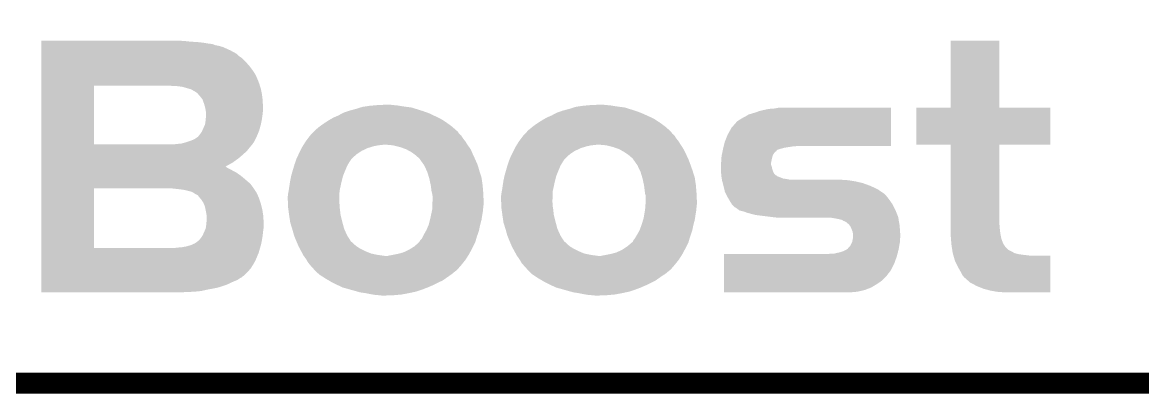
# Model space of a CAD drawing. Extents: x -0.05 to 0.95, y -0.15 to 2.1.
# Drawn here: x 0.1685 to 0.4889, y -0.153 to -0.047 of the extents above; entities that cross this region are included whole.
import ezdxf

# ---------------------------------------------------------------- set-up
doc = ezdxf.new("R2010")
doc.units = 0
doc.layers.add('BOOST_CLICK_V100A_GKO', color=5, linetype='CONTINUOUS')
doc.layers.add('BOOST_CLICK_V100A_GTO', color=14, linetype='CONTINUOUS')

msp = doc.modelspace()

# ---------------------------------------------------------------- linework, layer by layer
at = {"layer": 'BOOST_CLICK_V100A_GKO', "const_width": 0.006}
for points in [[(-0.05, -0.15), (0.85, -0.15), (0.95, -0.05)], [(-0.05, -0.15), (0.85, -0.15)]]:
    msp.add_lwpolyline(points, dxfattribs=at)
at = {"layer": 'BOOST_CLICK_V100A_GTO'}
for points in [[(0.1739, -0.0523), (0.1739, -0.0522), (0.2148, -0.0523), (0.2132, -0.0522)], [(0.1739, -0.0525), (0.1739, -0.0523), (0.2167, -0.0525), (0.2148, -0.0523)], [(0.1739, -0.0526), (0.1739, -0.0525), (0.2185, -0.0526), (0.2167, -0.0525)], [(0.1739, -0.0528), (0.1739, -0.0526), (0.2203, -0.0528), (0.2185, -0.0526)], [(0.1739, -0.0531), (0.1739, -0.0528), (0.2221, -0.0531), (0.2203, -0.0528)], [(0.1739, -0.0532), (0.1739, -0.0531), (0.2229, -0.0532), (0.2223, -0.0531)], [(0.1739, -0.0535), (0.1739, -0.0532), (0.2237, -0.0535), (0.2229, -0.0532)], [(0.1739, -0.0537), (0.1739, -0.0535), (0.2247, -0.0537), (0.2237, -0.0535)], [(0.1739, -0.054), (0.1739, -0.0537), (0.2258, -0.054), (0.2247, -0.0537)], [(0.1739, -0.055), (0.1739, -0.054), (0.228, -0.055), (0.2258, -0.054)], [(0.434, -0.0713), (0.434, -0.0522), (0.4479, -0.0713), (0.4479, -0.0522)], [(0.434, -0.0522), (0.434, -0.0522), (0.4479, -0.0522), (0.434, -0.0522)], [(0.1739, -0.0556), (0.1739, -0.055), (0.2291, -0.0556), (0.228, -0.055)], [(0.1739, -0.0557), (0.1739, -0.0556), (0.2293, -0.0557), (0.2291, -0.0556)], [(0.1739, -0.056), (0.1739, -0.0557), (0.2298, -0.056), (0.2293, -0.0557)], [(0.1739, -0.0566), (0.1739, -0.056), (0.2304, -0.0566), (0.2298, -0.056)], [(0.1739, -0.0572), (0.1739, -0.0566), (0.2313, -0.0572), (0.2304, -0.0566)], [(0.1739, -0.0582), (0.1739, -0.0572), (0.2323, -0.0582), (0.2313, -0.0572)], [(0.1739, -0.0593), (0.1739, -0.0582), (0.2333, -0.0593), (0.2323, -0.0582)], [(0.1739, -0.0606), (0.1739, -0.0593), (0.2343, -0.0606), (0.2333, -0.0593)], [(0.1739, -0.062), (0.1739, -0.0606), (0.2352, -0.062), (0.2343, -0.0606)], [(0.1739, -0.0622), (0.1739, -0.062), (0.2353, -0.0622), (0.2352, -0.062)], [(0.1739, -0.0627), (0.1739, -0.0622), (0.2355, -0.0627), (0.2353, -0.0622)], [(0.1739, -0.0636), (0.1739, -0.0627), (0.2359, -0.0636), (0.2355, -0.0627)], [(0.1739, -0.0647), (0.1739, -0.0636), (0.2363, -0.0647), (0.2359, -0.0636)], [(0.1739, -0.0651), (0.1739, -0.0647), (0.23642, -0.0651), (0.2363, -0.0647)], [(0.1739, -0.0818), (0.1739, -0.0651), (0.189, -0.0818), (0.189, -0.0651)], [(0.2128, -0.0652), (0.211, -0.0651), (0.23645, -0.0652), (0.23642, -0.0651)], [(0.2143, -0.0654), (0.2128, -0.0652), (0.23652, -0.0654), (0.23645, -0.0652)], [(0.2157, -0.0658), (0.2143, -0.0654), (0.23664, -0.0658), (0.23652, -0.0654)], [(0.21637, -0.066), (0.2157, -0.0658), (0.2367, -0.066), (0.23664, -0.0658)], [(0.2167, -0.0661), (0.21637, -0.066), (0.23672, -0.0661), (0.2367, -0.066)], [(0.2176, -0.0666), (0.2167, -0.0661), (0.23682, -0.0666), (0.23672, -0.0661)], [(0.2181, -0.0669), (0.2176, -0.0666), (0.23688, -0.0669), (0.23682, -0.0666)], [(0.2184, -0.0671), (0.2181, -0.0669), (0.23692, -0.0671), (0.23688, -0.0669)], [(0.2185, -0.0672), (0.2184, -0.0671), (0.23694, -0.0672), (0.23692, -0.0671)], [(0.21877, -0.0675), (0.2185, -0.0672), (0.237, -0.0675), (0.23694, -0.0672)], [(0.2193, -0.0681), (0.21877, -0.0675), (0.23707, -0.0681), (0.237, -0.0675)], [(0.22, -0.069), (0.2193, -0.0681), (0.23718, -0.069), (0.23707, -0.0681)], [(0.22007, -0.0692), (0.22, -0.069), (0.2372, -0.0692), (0.23718, -0.069)], [(0.2204, -0.0701), (0.22007, -0.0692), (0.23725, -0.0701), (0.2372, -0.0692)], [(0.22067, -0.071), (0.2204, -0.0701), (0.2373, -0.071), (0.23725, -0.0701)], [(0.2207, -0.0711), (0.22067, -0.071), (0.2373, -0.0711), (0.2373, -0.071)], [(0.2209, -0.072), (0.2207, -0.0711), (0.2373, -0.072), (0.2373, -0.0711)], [(0.221, -0.0728), (0.2209, -0.072), (0.23723, -0.0728), (0.2373, -0.072)], [(0.22093, -0.0746), (0.221, -0.0734), (0.237, -0.0746), (0.23716, -0.0734)], [(0.221, -0.0731), (0.221, -0.0728), (0.2372, -0.0731), (0.23723, -0.0728)], [(0.221, -0.0734), (0.221, -0.0731), (0.23716, -0.0734), (0.2372, -0.0731)], [(0.2574, -0.0742), (0.2588, -0.0736), (0.28746, -0.0742), (0.28619, -0.0736)], [(0.2588, -0.0736), (0.26011, -0.0729), (0.28619, -0.0736), (0.2847, -0.0729)], [(0.26011, -0.0729), (0.2603, -0.0728), (0.2847, -0.0729), (0.28442, -0.0728)], [(0.2603, -0.0728), (0.26172, -0.0723), (0.28442, -0.0728), (0.283, -0.0723)], [(0.26172, -0.0723), (0.262, -0.0722), (0.283, -0.0723), (0.28268, -0.0722)], [(0.262, -0.0722), (0.2639, -0.0717), (0.28268, -0.0722), (0.28108, -0.0717)], [(0.2639, -0.0717), (0.26517, -0.0713), (0.28108, -0.0717), (0.2798, -0.0713)], [(0.26517, -0.0713), (0.2658, -0.0711), (0.2798, -0.0713), (0.2783, -0.0711)], [(0.2658, -0.0711), (0.2672, -0.0709), (0.2783, -0.0711), (0.2769, -0.0709)], [(0.2672, -0.0709), (0.2679, -0.0708), (0.2769, -0.0709), (0.2763, -0.0708)], [(0.2679, -0.0708), (0.269, -0.0707), (0.2763, -0.0708), (0.2757, -0.0707)], [(0.269, -0.0707), (0.2701, -0.0706), (0.2757, -0.0707), (0.2745, -0.0706)], [(0.2701, -0.0706), (0.2724, -0.0705), (0.2745, -0.0706), (0.2737, -0.0705)], [(0.31957, -0.0737), (0.3198, -0.0736), (0.3474, -0.0737), (0.34718, -0.0736)], [(0.3198, -0.0736), (0.32111, -0.0729), (0.34718, -0.0736), (0.3456, -0.0729)], [(0.32111, -0.0729), (0.3213, -0.0728), (0.3456, -0.0729), (0.34533, -0.0728)], [(0.3213, -0.0728), (0.32272, -0.0723), (0.34533, -0.0728), (0.344, -0.0723)], [(0.32272, -0.0723), (0.323, -0.0722), (0.344, -0.0723), (0.34368, -0.0722)], [(0.323, -0.0722), (0.3249, -0.0717), (0.34368, -0.0722), (0.34208, -0.0717)], [(0.3249, -0.0717), (0.32617, -0.0713), (0.34208, -0.0717), (0.3408, -0.0713)], [(0.32617, -0.0713), (0.3268, -0.0711), (0.3408, -0.0713), (0.3393, -0.0711)], [(0.3268, -0.0711), (0.3282, -0.0709), (0.3393, -0.0711), (0.3379, -0.0709)], [(0.3282, -0.0709), (0.3289, -0.0708), (0.3379, -0.0709), (0.3373, -0.0708)], [(0.3289, -0.0708), (0.33, -0.0707), (0.3373, -0.0708), (0.3367, -0.0707)], [(0.33, -0.0707), (0.3311, -0.0706), (0.3367, -0.0707), (0.3355, -0.0706)], [(0.3311, -0.0706), (0.3334, -0.0705), (0.3355, -0.0706), (0.3347, -0.0705)], [(0.3754, -0.0738), (0.3762, -0.0733), (0.4169, -0.0738), (0.4169, -0.0733)], [(0.3762, -0.0733), (0.3782, -0.0727), (0.4169, -0.0733), (0.4169, -0.0727)], [(0.3782, -0.0727), (0.3793, -0.0723), (0.4169, -0.0727), (0.4169, -0.0723)], [(0.3793, -0.0723), (0.3806, -0.072), (0.4169, -0.0723), (0.4169, -0.072)], [(0.3806, -0.072), (0.382, -0.0717), (0.4169, -0.072), (0.4169, -0.0717)], [(0.382, -0.0717), (0.3835, -0.0716), (0.4169, -0.0717), (0.4169, -0.0716)], [(0.3835, -0.0716), (0.3851, -0.0713), (0.4169, -0.0716), (0.4169, -0.0713)], [(0.3851, -0.0713), (0.3851, -0.0713), (0.4169, -0.0713), (0.3851, -0.0713)], [(0.4242, -0.0819), (0.4242, -0.0713), (0.4625, -0.0819), (0.4625, -0.0713)], [(0.4242, -0.0713), (0.4242, -0.0713), (0.4625, -0.0713), (0.4479, -0.0713)], [(0.2202, -0.0773), (0.2207, -0.0762), (0.23637, -0.0773), (0.23667, -0.0762)], [(0.2207, -0.0762), (0.22072, -0.0761), (0.23667, -0.0762), (0.2367, -0.0761)], [(0.22072, -0.0761), (0.2209, -0.075), (0.2367, -0.0761), (0.23692, -0.075)], [(0.2209, -0.075), (0.22093, -0.0746), (0.23692, -0.075), (0.237, -0.0746)], [(0.2528, -0.0773), (0.2534, -0.0768), (0.29199, -0.0773), (0.29142, -0.0768)], [(0.2534, -0.0768), (0.25353, -0.0767), (0.29142, -0.0768), (0.2913, -0.0767)], [(0.25353, -0.0767), (0.2542, -0.0762), (0.2913, -0.0767), (0.29062, -0.0762)], [(0.2542, -0.0762), (0.2551, -0.0756), (0.29062, -0.0762), (0.2898, -0.0756)], [(0.2551, -0.0756), (0.2562, -0.0749), (0.2898, -0.0756), (0.28872, -0.0749)], [(0.2562, -0.0749), (0.25689, -0.0745), (0.28872, -0.0749), (0.2881, -0.0745)], [(0.25689, -0.0745), (0.2574, -0.0742), (0.2881, -0.0745), (0.28746, -0.0742)], [(0.3138, -0.0773), (0.3144, -0.0768), (0.35299, -0.0773), (0.35242, -0.0768)], [(0.3144, -0.0768), (0.31453, -0.0767), (0.35242, -0.0768), (0.3523, -0.0767)], [(0.31453, -0.0767), (0.3152, -0.0762), (0.3523, -0.0767), (0.35162, -0.0762)], [(0.3152, -0.0762), (0.3161, -0.0756), (0.35162, -0.0762), (0.3508, -0.0756)], [(0.3161, -0.0756), (0.3172, -0.0749), (0.3508, -0.0756), (0.34972, -0.0749)], [(0.3172, -0.0749), (0.31789, -0.0745), (0.34972, -0.0749), (0.3491, -0.0745)], [(0.31789, -0.0745), (0.3184, -0.0742), (0.3491, -0.0745), (0.34846, -0.0742)], [(0.3184, -0.0742), (0.31957, -0.0737), (0.34846, -0.0742), (0.3474, -0.0737)], [(0.3713, -0.0771), (0.3728, -0.0754), (0.4169, -0.0771), (0.4169, -0.0754)], [(0.3728, -0.0754), (0.373, -0.0752), (0.4169, -0.0754), (0.4169, -0.0752)], [(0.373, -0.0752), (0.3736, -0.0748), (0.4169, -0.0752), (0.4169, -0.0748)], [(0.3736, -0.0748), (0.3748, -0.0741), (0.4169, -0.0748), (0.4169, -0.0741)], [(0.3748, -0.0741), (0.3754, -0.0738), (0.4169, -0.0741), (0.4169, -0.0738)], [(0.2176, -0.0804), (0.2185, -0.0798), (0.2351, -0.0804), (0.2354, -0.0798)], [(0.2185, -0.0798), (0.2187, -0.0797), (0.2354, -0.0798), (0.23545, -0.0797)], [(0.2187, -0.0797), (0.21877, -0.0796), (0.23545, -0.0797), (0.2355, -0.0796)], [(0.21877, -0.0796), (0.2189, -0.0794), (0.2355, -0.0796), (0.23558, -0.0794)], [(0.2189, -0.0794), (0.2193, -0.0789), (0.23558, -0.0794), (0.23579, -0.0789)], [(0.2193, -0.0789), (0.2198, -0.0782), (0.23579, -0.0789), (0.23608, -0.0782)], [(0.2198, -0.0782), (0.21993, -0.0779), (0.23608, -0.0782), (0.2362, -0.0779)], [(0.21993, -0.0779), (0.2202, -0.0773), (0.2362, -0.0779), (0.23637, -0.0773)], [(0.2495, -0.081), (0.25017, -0.0801), (0.2952, -0.081), (0.2945, -0.0801)], [(0.25017, -0.0801), (0.2507, -0.0794), (0.2945, -0.0801), (0.29406, -0.0794)], [(0.2507, -0.0794), (0.25079, -0.0793), (0.29406, -0.0794), (0.294, -0.0793)], [(0.25079, -0.0793), (0.25126, -0.0788), (0.294, -0.0793), (0.2934, -0.0788)], [(0.25126, -0.0788), (0.25172, -0.0783), (0.2934, -0.0788), (0.2931, -0.0783)], [(0.25172, -0.0783), (0.252, -0.078), (0.2931, -0.0783), (0.2928, -0.078)], [(0.252, -0.078), (0.2523, -0.0777), (0.2928, -0.078), (0.29245, -0.0777)], [(0.2523, -0.0777), (0.2528, -0.0773), (0.29245, -0.0777), (0.29199, -0.0773)], [(0.3105, -0.081), (0.31117, -0.0801), (0.3562, -0.081), (0.3555, -0.0801)], [(0.31117, -0.0801), (0.3117, -0.0794), (0.3555, -0.0801), (0.35506, -0.0794)], [(0.3117, -0.0794), (0.31179, -0.0793), (0.35506, -0.0794), (0.355, -0.0793)], [(0.31179, -0.0793), (0.31226, -0.0788), (0.355, -0.0793), (0.3544, -0.0788)], [(0.31226, -0.0788), (0.31272, -0.0783), (0.3544, -0.0788), (0.3541, -0.0783)], [(0.31272, -0.0783), (0.313, -0.078), (0.3541, -0.0783), (0.3538, -0.078)], [(0.313, -0.078), (0.3133, -0.0777), (0.3538, -0.078), (0.35345, -0.0777)], [(0.3133, -0.0777), (0.3138, -0.0773), (0.35345, -0.0777), (0.35299, -0.0773)], [(0.3694, -0.0811), (0.3702, -0.0791), (0.4169, -0.0811), (0.4169, -0.0791)], [(0.3702, -0.0791), (0.3713, -0.0771), (0.4169, -0.0791), (0.4169, -0.0771)], [(0.1739, -0.0819), (0.1739, -0.0818), (0.2342, -0.0819), (0.23426, -0.0818)], [(0.1739, -0.0818), (0.1739, -0.0818), (0.2119, -0.0818), (0.189, -0.0818)], [(0.1739, -0.0827), (0.1739, -0.0819), (0.2335, -0.0827), (0.2342, -0.0819)], [(0.1739, -0.0837), (0.1739, -0.0827), (0.2327, -0.0837), (0.2335, -0.0827)], [(0.2119, -0.0818), (0.2128, -0.0817), (0.23426, -0.0818), (0.23432, -0.0817)], [(0.2128, -0.0817), (0.2139, -0.0816), (0.23432, -0.0817), (0.23438, -0.0816)], [(0.2139, -0.0816), (0.2147, -0.0814), (0.23438, -0.0816), (0.2345, -0.0814)], [(0.2147, -0.0814), (0.2151, -0.0813), (0.2345, -0.0814), (0.2346, -0.0813)], [(0.2151, -0.0813), (0.2154, -0.0812), (0.2346, -0.0813), (0.2347, -0.0812)], [(0.2154, -0.0812), (0.2163, -0.0809), (0.2347, -0.0812), (0.23485, -0.0809)], [(0.2163, -0.0809), (0.2176, -0.0804), (0.23485, -0.0809), (0.2351, -0.0804)], [(0.24795, -0.0837), (0.24835, -0.0829), (0.2655, -0.0837), (0.2672, -0.0829)], [(0.24835, -0.0829), (0.2485, -0.0826), (0.2672, -0.0829), (0.26816, -0.0826)], [(0.2485, -0.0826), (0.24863, -0.0824), (0.26816, -0.0826), (0.2688, -0.0824)], [(0.24863, -0.0824), (0.24881, -0.0821), (0.2688, -0.0824), (0.2702, -0.0821)], [(0.24881, -0.0821), (0.24888, -0.082), (0.2702, -0.0821), (0.2713, -0.082)], [(0.24888, -0.082), (0.24894, -0.0819), (0.2713, -0.082), (0.2718, -0.0819)], [(0.24894, -0.0819), (0.2495, -0.081), (0.29577, -0.0819), (0.2952, -0.081)], [(0.2745, -0.0821), (0.2723, -0.0819), (0.2959, -0.0821), (0.29577, -0.0819)], [(0.2765, -0.0826), (0.2745, -0.0821), (0.29626, -0.0826), (0.2959, -0.0821)], [(0.2782, -0.0832), (0.2765, -0.0826), (0.2967, -0.0832), (0.29626, -0.0826)], [(0.2797, -0.084), (0.2782, -0.0832), (0.29704, -0.084), (0.2967, -0.0832)], [(0.30895, -0.0837), (0.30935, -0.0829), (0.3265, -0.0837), (0.3282, -0.0829)], [(0.30935, -0.0829), (0.3095, -0.0826), (0.3282, -0.0829), (0.32916, -0.0826)], [(0.3095, -0.0826), (0.30962, -0.0824), (0.32916, -0.0826), (0.3298, -0.0824)], [(0.30962, -0.0824), (0.30981, -0.0821), (0.3298, -0.0824), (0.3312, -0.0821)], [(0.30981, -0.0821), (0.30988, -0.082), (0.3312, -0.0821), (0.3323, -0.082)], [(0.30988, -0.082), (0.30994, -0.0819), (0.3323, -0.082), (0.3328, -0.0819)], [(0.30994, -0.0819), (0.3105, -0.081), (0.35677, -0.0819), (0.3562, -0.081)], [(0.3355, -0.0821), (0.3333, -0.0819), (0.3569, -0.0821), (0.35677, -0.0819)], [(0.3375, -0.0826), (0.3355, -0.0821), (0.35722, -0.0826), (0.3569, -0.0821)], [(0.3392, -0.0832), (0.3375, -0.0826), (0.3576, -0.0832), (0.35722, -0.0826)], [(0.3406, -0.084), (0.3392, -0.0832), (0.358, -0.084), (0.3576, -0.0832)], [(0.36884, -0.0834), (0.3689, -0.0831), (0.3844, -0.0834), (0.3853, -0.0831)], [(0.3689, -0.0831), (0.36897, -0.0828), (0.3853, -0.0831), (0.3864, -0.0828)], [(0.36897, -0.0828), (0.36902, -0.0826), (0.3864, -0.0828), (0.3876, -0.0826)], [(0.36902, -0.0826), (0.36907, -0.0824), (0.3876, -0.0826), (0.389, -0.0824)], [(0.36907, -0.0824), (0.3691, -0.0823), (0.389, -0.0824), (0.3902, -0.0823)], [(0.3691, -0.0823), (0.3694, -0.0811), (0.4169, -0.0823), (0.4169, -0.0811)], [(0.434, -0.1042), (0.434, -0.0819), (0.4479, -0.1042), (0.4479, -0.0819)], [(0.434, -0.0819), (0.434, -0.0819), (0.4479, -0.0819), (0.4625, -0.0819)], [(0.1739, -0.0848), (0.1739, -0.0837), (0.2315, -0.0848), (0.2327, -0.0837)], [(0.1739, -0.0859), (0.1739, -0.0848), (0.2302, -0.0859), (0.2315, -0.0848)], [(0.1739, -0.0871), (0.1739, -0.0859), (0.2285, -0.0871), (0.2302, -0.0859)], [(0.24655, -0.0869), (0.24676, -0.0863), (0.262, -0.0869), (0.2624, -0.0863)], [(0.24676, -0.0863), (0.24683, -0.0861), (0.2624, -0.0863), (0.2625, -0.0861)], [(0.24683, -0.0861), (0.2469, -0.0859), (0.2625, -0.0861), (0.26271, -0.0859)], [(0.2469, -0.0859), (0.24746, -0.0847), (0.26271, -0.0859), (0.264, -0.0847)], [(0.24746, -0.0847), (0.2477, -0.0842), (0.264, -0.0847), (0.26475, -0.0842)], [(0.2477, -0.0842), (0.24795, -0.0837), (0.26475, -0.0842), (0.2655, -0.0837)], [(0.28053, -0.0846), (0.2797, -0.084), (0.2973, -0.0846), (0.29704, -0.084)], [(0.2808, -0.0848), (0.28053, -0.0846), (0.29739, -0.0848), (0.2973, -0.0846)], [(0.2815, -0.0854), (0.2808, -0.0848), (0.29767, -0.0854), (0.29739, -0.0848)], [(0.2821, -0.0859), (0.2815, -0.0854), (0.29791, -0.0859), (0.29767, -0.0854)], [(0.2822, -0.0861), (0.2821, -0.0859), (0.298, -0.0861), (0.29791, -0.0859)], [(0.28333, -0.0877), (0.2822, -0.0861), (0.2987, -0.0877), (0.298, -0.0861)], [(0.30755, -0.0869), (0.30776, -0.0863), (0.323, -0.0869), (0.3234, -0.0863)], [(0.30776, -0.0863), (0.30783, -0.0861), (0.3234, -0.0863), (0.3235, -0.0861)], [(0.30783, -0.0861), (0.3079, -0.0859), (0.3235, -0.0861), (0.32371, -0.0859)], [(0.3079, -0.0859), (0.30846, -0.0847), (0.32371, -0.0859), (0.325, -0.0847)], [(0.30846, -0.0847), (0.3087, -0.0842), (0.325, -0.0847), (0.32575, -0.0842)], [(0.3087, -0.0842), (0.30895, -0.0837), (0.32575, -0.0842), (0.3265, -0.0837)], [(0.3415, -0.0846), (0.3406, -0.084), (0.3583, -0.0846), (0.358, -0.084)], [(0.3418, -0.0848), (0.3415, -0.0846), (0.35839, -0.0848), (0.3583, -0.0846)], [(0.3425, -0.0854), (0.3418, -0.0848), (0.35867, -0.0854), (0.35839, -0.0848)], [(0.3431, -0.0859), (0.3425, -0.0854), (0.35891, -0.0859), (0.35867, -0.0854)], [(0.3432, -0.0861), (0.3431, -0.0859), (0.359, -0.0861), (0.35891, -0.0859)], [(0.34433, -0.0877), (0.3432, -0.0861), (0.3596, -0.0877), (0.359, -0.0861)], [(0.3684, -0.0858), (0.36845, -0.0854), (0.3829, -0.0858), (0.383, -0.0854)], [(0.3684, -0.0862), (0.3684, -0.0858), (0.3828, -0.0862), (0.3829, -0.0858)], [(0.3684, -0.0866), (0.3684, -0.0862), (0.38272, -0.0866), (0.3828, -0.0862)], [(0.36845, -0.0854), (0.3685, -0.085), (0.383, -0.0854), (0.38313, -0.085)], [(0.3685, -0.085), (0.36854, -0.0848), (0.38313, -0.085), (0.3832, -0.0848)], [(0.36854, -0.0848), (0.36865, -0.0843), (0.3832, -0.0848), (0.3835, -0.0843)], [(0.36865, -0.0843), (0.36873, -0.0839), (0.3835, -0.0843), (0.3839, -0.0839)], [(0.36873, -0.0839), (0.36877, -0.0837), (0.3839, -0.0839), (0.3842, -0.0837)], [(0.36877, -0.0837), (0.36884, -0.0834), (0.3842, -0.0837), (0.3843, -0.0834)], [(0.36884, -0.0834), (0.36884, -0.0834), (0.3843, -0.0834), (0.3844, -0.0834)], [(0.1739, -0.0882), (0.1739, -0.0871), (0.2265, -0.0882), (0.2285, -0.0871)], [(0.1739, -0.0883), (0.1739, -0.0882), (0.2268, -0.0883), (0.2267, -0.0882)], [(0.1739, -0.0882), (0.1739, -0.0882), (0.2267, -0.0882), (0.2265, -0.0882)], [(0.1739, -0.0887), (0.1739, -0.0883), (0.2274, -0.0887), (0.2268, -0.0883)], [(0.1739, -0.0892), (0.1739, -0.0887), (0.2284, -0.0892), (0.2274, -0.0887)], [(0.1739, -0.0899), (0.1739, -0.0892), (0.2297, -0.0899), (0.2284, -0.0892)], [(0.2454, -0.0907), (0.24586, -0.0891), (0.26024, -0.0907), (0.2609, -0.0891)], [(0.24586, -0.0891), (0.24621, -0.0879), (0.2609, -0.0891), (0.2614, -0.0879)], [(0.24621, -0.0879), (0.2463, -0.0876), (0.2614, -0.0879), (0.26158, -0.0876)], [(0.2463, -0.0876), (0.24655, -0.0869), (0.26158, -0.0876), (0.262, -0.0869)], [(0.2834, -0.0878), (0.28333, -0.0877), (0.29873, -0.0878), (0.2987, -0.0877)], [(0.28416, -0.0894), (0.2834, -0.0878), (0.2992, -0.0894), (0.29873, -0.0878)], [(0.2843, -0.0897), (0.28416, -0.0894), (0.29929, -0.0897), (0.2992, -0.0894)], [(0.28478, -0.0913), (0.2843, -0.0897), (0.2998, -0.0913), (0.29929, -0.0897)], [(0.3064, -0.0907), (0.30686, -0.0891), (0.32124, -0.0907), (0.3219, -0.0891)], [(0.30686, -0.0891), (0.30721, -0.0879), (0.3219, -0.0891), (0.3224, -0.0879)], [(0.30721, -0.0879), (0.3073, -0.0876), (0.3224, -0.0879), (0.32258, -0.0876)], [(0.3073, -0.0876), (0.30755, -0.0869), (0.32258, -0.0876), (0.323, -0.0869)], [(0.3444, -0.0878), (0.34433, -0.0877), (0.35964, -0.0878), (0.3596, -0.0877)], [(0.34516, -0.0894), (0.3444, -0.0878), (0.3602, -0.0894), (0.35964, -0.0878)], [(0.3453, -0.0897), (0.34516, -0.0894), (0.36029, -0.0897), (0.3602, -0.0894)], [(0.34578, -0.0913), (0.3453, -0.0897), (0.3608, -0.0913), (0.36029, -0.0897)], [(0.3683, -0.0871), (0.3684, -0.0866), (0.38262, -0.0871), (0.38272, -0.0866)], [(0.3683, -0.0872), (0.3683, -0.0871), (0.3826, -0.0872), (0.38262, -0.0871)], [(0.3683, -0.0877), (0.3683, -0.0872), (0.3826, -0.0877), (0.3826, -0.0872)], [(0.3683, -0.088), (0.3683, -0.0877), (0.3828, -0.088), (0.3826, -0.0877)], [(0.3683, -0.0886), (0.3683, -0.088), (0.3829, -0.0886), (0.3828, -0.088)], [(0.3683, -0.0894), (0.3683, -0.0886), (0.38317, -0.0894), (0.3829, -0.0886)], [(0.36833, -0.0898), (0.3683, -0.0894), (0.3833, -0.0898), (0.38317, -0.0894)], [(0.1739, -0.0908), (0.1739, -0.0899), (0.231, -0.0908), (0.2297, -0.0899)], [(0.1739, -0.0919), (0.1739, -0.0908), (0.2323, -0.0919), (0.231, -0.0908)], [(0.1739, -0.0931), (0.1739, -0.0919), (0.2337, -0.0931), (0.2323, -0.0919)], [(0.2447, -0.0947), (0.24499, -0.0928), (0.25929, -0.0947), (0.2597, -0.0928)], [(0.24499, -0.0928), (0.2451, -0.0921), (0.2597, -0.0928), (0.25988, -0.0921)], [(0.2451, -0.0921), (0.24538, -0.0908), (0.25988, -0.0921), (0.2602, -0.0908)], [(0.24538, -0.0908), (0.2454, -0.0907), (0.2602, -0.0908), (0.26024, -0.0907)], [(0.2849, -0.0917), (0.28478, -0.0913), (0.29986, -0.0917), (0.2998, -0.0913)], [(0.28524, -0.0933), (0.2849, -0.0917), (0.3001, -0.0933), (0.29986, -0.0917)], [(0.3057, -0.0947), (0.30599, -0.0928), (0.32029, -0.0947), (0.3207, -0.0928)], [(0.30599, -0.0928), (0.3061, -0.0921), (0.3207, -0.0928), (0.32088, -0.0921)], [(0.3061, -0.0921), (0.30638, -0.0908), (0.32088, -0.0921), (0.3212, -0.0908)], [(0.30638, -0.0908), (0.3064, -0.0907), (0.3212, -0.0908), (0.32124, -0.0907)], [(0.3459, -0.0917), (0.34578, -0.0913), (0.36086, -0.0917), (0.3608, -0.0913)], [(0.34624, -0.0933), (0.3459, -0.0917), (0.3611, -0.0933), (0.36086, -0.0917)], [(0.36836, -0.0903), (0.36833, -0.0898), (0.3836, -0.0903), (0.3833, -0.0898)], [(0.3684, -0.0908), (0.36836, -0.0903), (0.3842, -0.0908), (0.3836, -0.0903)], [(0.36843, -0.091), (0.3684, -0.0908), (0.3845, -0.091), (0.3843, -0.0908)], [(0.3684, -0.0908), (0.3684, -0.0908), (0.3843, -0.0908), (0.38423, -0.0908)], [(0.3684, -0.0908), (0.3684, -0.0908), (0.38423, -0.0908), (0.3842, -0.0908)], [(0.36845, -0.0911), (0.36843, -0.091), (0.3849, -0.0911), (0.3845, -0.091)], [(0.36848, -0.0913), (0.36845, -0.0911), (0.3854, -0.0913), (0.3849, -0.0911)], [(0.36852, -0.0916), (0.36848, -0.0913), (0.3861, -0.0916), (0.3854, -0.0913)], [(0.36854, -0.0917), (0.36852, -0.0916), (0.387, -0.0917), (0.3861, -0.0916)], [(0.36857, -0.0919), (0.36854, -0.0917), (0.388, -0.0919), (0.387, -0.0917)], [(0.36858, -0.092), (0.36857, -0.0919), (0.4033, -0.092), (0.4026, -0.0919)], [(0.3686, -0.0921), (0.36858, -0.092), (0.4049, -0.0921), (0.404, -0.092)], [(0.36868, -0.0924), (0.3686, -0.0921), (0.4068, -0.0924), (0.4049, -0.0921)], [(0.36882, -0.0929), (0.36868, -0.0924), (0.4089, -0.0929), (0.4068, -0.0924)], [(0.3689, -0.0932), (0.36882, -0.0929), (0.40972, -0.0932), (0.4089, -0.0929)], [(0.1739, -0.0944), (0.1739, -0.0931), (0.23465, -0.0944), (0.2337, -0.0931)], [(0.1739, -0.1114), (0.1739, -0.0944), (0.189, -0.1114), (0.189, -0.0944)], [(0.213, -0.0946), (0.2112, -0.0944), (0.2348, -0.0946), (0.23465, -0.0944)], [(0.2146, -0.0948), (0.213, -0.0946), (0.2349, -0.0948), (0.2348, -0.0946)], [(0.2159, -0.0951), (0.2146, -0.0948), (0.23513, -0.0951), (0.2349, -0.0948)], [(0.21627, -0.0952), (0.2159, -0.0951), (0.2352, -0.0952), (0.23513, -0.0951)], [(0.217, -0.0954), (0.21627, -0.0952), (0.23531, -0.0954), (0.2352, -0.0952)], [(0.2178, -0.0959), (0.217, -0.0954), (0.23559, -0.0959), (0.23531, -0.0954)], [(0.21813, -0.0961), (0.2178, -0.0959), (0.2357, -0.0961), (0.23559, -0.0959)], [(0.2183, -0.0962), (0.21813, -0.0961), (0.23574, -0.0962), (0.2357, -0.0961)], [(0.2444, -0.0966), (0.2445, -0.0958), (0.25914, -0.0966), (0.25917, -0.0958)], [(0.2445, -0.0958), (0.24463, -0.0951), (0.25917, -0.0958), (0.2592, -0.0951)], [(0.24463, -0.0951), (0.2447, -0.0947), (0.2592, -0.0951), (0.25929, -0.0947)], [(0.2853, -0.0936), (0.28524, -0.0933), (0.30013, -0.0936), (0.3001, -0.0933)], [(0.2855, -0.0952), (0.2853, -0.0936), (0.30027, -0.0952), (0.30013, -0.0936)], [(0.28561, -0.0956), (0.2855, -0.0952), (0.3003, -0.0956), (0.30027, -0.0952)], [(0.2857, -0.0959), (0.28561, -0.0956), (0.30031, -0.0959), (0.3003, -0.0956)], [(0.2858, -0.0966), (0.2857, -0.0959), (0.30035, -0.0966), (0.30031, -0.0959)], [(0.3054, -0.0966), (0.3055, -0.0958), (0.32014, -0.0966), (0.32017, -0.0958)], [(0.3055, -0.0958), (0.30563, -0.0951), (0.32017, -0.0958), (0.3202, -0.0951)], [(0.30563, -0.0951), (0.3057, -0.0947), (0.3202, -0.0951), (0.32029, -0.0947)], [(0.3463, -0.0936), (0.34624, -0.0933), (0.36113, -0.0936), (0.3611, -0.0933)], [(0.3465, -0.0952), (0.3463, -0.0936), (0.36127, -0.0952), (0.36113, -0.0936)], [(0.34656, -0.0956), (0.3465, -0.0952), (0.3613, -0.0956), (0.36127, -0.0952)], [(0.3466, -0.0959), (0.34656, -0.0956), (0.36131, -0.0959), (0.3613, -0.0956)], [(0.3468, -0.0966), (0.3466, -0.0959), (0.36135, -0.0966), (0.36131, -0.0959)], [(0.36902, -0.0937), (0.3689, -0.0932), (0.4111, -0.0937), (0.40972, -0.0932)], [(0.36926, -0.0947), (0.36902, -0.0937), (0.4132, -0.0947), (0.4111, -0.0937)], [(0.3694, -0.0953), (0.36926, -0.0947), (0.41408, -0.0953), (0.4132, -0.0947)], [(0.36975, -0.096), (0.3694, -0.0953), (0.4151, -0.096), (0.41408, -0.0953)], [(0.36985, -0.0962), (0.36975, -0.096), (0.4153, -0.0962), (0.4151, -0.096)], [(0.2187, -0.0964), (0.2183, -0.0962), (0.23583, -0.0964), (0.23574, -0.0962)], [(0.2188, -0.0966), (0.2187, -0.0964), (0.23591, -0.0966), (0.23583, -0.0964)], [(0.21941, -0.0973), (0.2188, -0.0966), (0.2362, -0.0973), (0.23591, -0.0966)], [(0.2195, -0.0974), (0.21941, -0.0973), (0.23623, -0.0974), (0.2362, -0.0973)], [(0.2202, -0.0984), (0.2195, -0.0974), (0.23657, -0.0984), (0.23623, -0.0974)], [(0.22037, -0.0988), (0.2202, -0.0984), (0.2367, -0.0988), (0.23657, -0.0984)], [(0.2207, -0.0996), (0.22037, -0.0988), (0.2369, -0.0996), (0.2367, -0.0988)], [(0.2444, -0.0978), (0.2444, -0.0966), (0.2591, -0.0978), (0.25914, -0.0966)], [(0.24443, -0.0984), (0.2444, -0.0978), (0.2591, -0.0984), (0.2591, -0.0978)], [(0.24445, -0.099), (0.24443, -0.0984), (0.2592, -0.099), (0.2591, -0.0984)], [(0.24449, -0.0997), (0.24445, -0.099), (0.2592, -0.0997), (0.2592, -0.099)], [(0.28572, -0.0999), (0.28575, -0.099), (0.3003, -0.0999), (0.3004, -0.099)], [(0.28575, -0.099), (0.2858, -0.0978), (0.3004, -0.099), (0.3004, -0.0978)], [(0.2858, -0.0978), (0.2858, -0.0966), (0.3004, -0.0978), (0.30035, -0.0966)], [(0.3054, -0.0978), (0.3054, -0.0966), (0.3201, -0.0978), (0.32014, -0.0966)], [(0.30543, -0.0984), (0.3054, -0.0978), (0.3201, -0.0984), (0.3201, -0.0978)], [(0.30545, -0.099), (0.30543, -0.0984), (0.3202, -0.099), (0.3201, -0.0984)], [(0.30549, -0.0997), (0.30545, -0.099), (0.3202, -0.0997), (0.3202, -0.099)], [(0.34664, -0.0999), (0.34671, -0.099), (0.3613, -0.0999), (0.3614, -0.099)], [(0.34671, -0.099), (0.3468, -0.0978), (0.3614, -0.099), (0.3614, -0.0978)], [(0.3468, -0.0978), (0.3468, -0.0966), (0.3614, -0.0978), (0.36135, -0.0966)], [(0.37015, -0.0968), (0.36985, -0.0962), (0.4158, -0.0968), (0.4153, -0.0962)], [(0.3702, -0.0969), (0.37015, -0.0968), (0.41588, -0.0969), (0.4158, -0.0968)], [(0.37067, -0.0977), (0.3702, -0.0969), (0.4165, -0.0977), (0.41588, -0.0969)], [(0.3709, -0.0981), (0.37067, -0.0977), (0.41678, -0.0981), (0.4165, -0.0977)], [(0.3714, -0.0989), (0.3709, -0.0981), (0.41733, -0.0989), (0.41678, -0.0981)], [(0.3715, -0.099), (0.3714, -0.0989), (0.4174, -0.099), (0.41733, -0.0989)], [(0.3719, -0.0994), (0.3715, -0.099), (0.4176, -0.0994), (0.4174, -0.099)], [(0.22086, -0.1004), (0.2207, -0.0996), (0.2371, -0.1004), (0.2369, -0.0996)], [(0.2211, -0.1016), (0.22086, -0.1004), (0.23728, -0.1016), (0.2371, -0.1004)], [(0.2212, -0.1023), (0.2211, -0.1016), (0.23739, -0.1023), (0.23728, -0.1016)], [(0.2212, -0.1024), (0.2212, -0.1023), (0.2374, -0.1024), (0.23739, -0.1023)], [(0.2212, -0.103), (0.2212, -0.1024), (0.23743, -0.103), (0.2374, -0.1024)], [(0.2445, -0.1), (0.24449, -0.0997), (0.25925, -0.1), (0.2592, -0.0997)], [(0.24454, -0.1003), (0.2445, -0.1), (0.2593, -0.1003), (0.25925, -0.1)], [(0.24479, -0.1021), (0.24454, -0.1003), (0.2595, -0.1021), (0.2593, -0.1003)], [(0.2448, -0.1022), (0.24479, -0.1021), (0.25953, -0.1022), (0.2595, -0.1021)], [(0.2451, -0.1042), (0.2448, -0.1022), (0.26005, -0.1042), (0.25953, -0.1022)], [(0.2852, -0.1028), (0.28535, -0.1021), (0.29989, -0.1028), (0.3, -0.1021)], [(0.28535, -0.1021), (0.2856, -0.1009), (0.3, -0.1021), (0.3002, -0.1009)], [(0.2856, -0.1009), (0.2857, -0.1004), (0.3002, -0.1009), (0.30025, -0.1004)], [(0.2857, -0.1004), (0.28572, -0.0999), (0.30025, -0.1004), (0.3003, -0.0999)], [(0.3055, -0.1), (0.30549, -0.0997), (0.32025, -0.1), (0.3202, -0.0997)], [(0.30554, -0.1003), (0.3055, -0.1), (0.3203, -0.1003), (0.32025, -0.1)], [(0.30579, -0.1021), (0.30554, -0.1003), (0.3205, -0.1021), (0.3203, -0.1003)], [(0.3058, -0.1022), (0.30579, -0.1021), (0.32053, -0.1022), (0.3205, -0.1021)], [(0.3061, -0.1042), (0.3058, -0.1022), (0.32105, -0.1042), (0.32053, -0.1022)], [(0.3462, -0.1028), (0.34632, -0.1021), (0.36089, -0.1028), (0.361, -0.1021)], [(0.34632, -0.1021), (0.34652, -0.1009), (0.361, -0.1021), (0.3612, -0.1009)], [(0.34652, -0.1009), (0.3466, -0.1004), (0.3612, -0.1009), (0.36125, -0.1004)], [(0.3466, -0.1004), (0.34664, -0.0999), (0.36125, -0.1004), (0.3613, -0.0999)], [(0.372, -0.0996), (0.3719, -0.0994), (0.4177, -0.0996), (0.4176, -0.0994)], [(0.3728, -0.1001), (0.372, -0.0996), (0.41795, -0.1001), (0.4177, -0.0996)], [(0.37347, -0.1006), (0.3728, -0.1001), (0.4182, -0.1006), (0.41795, -0.1001)], [(0.3736, -0.1007), (0.37347, -0.1006), (0.41824, -0.1007), (0.4182, -0.1006)], [(0.3748, -0.101), (0.3736, -0.1007), (0.41836, -0.101), (0.41824, -0.1007)], [(0.3759, -0.1014), (0.3748, -0.101), (0.41852, -0.1014), (0.41836, -0.101)], [(0.3782, -0.102), (0.3759, -0.1014), (0.41876, -0.102), (0.41852, -0.1014)], [(0.383, -0.1026), (0.3782, -0.102), (0.419, -0.1026), (0.41876, -0.102)], [(0.2209, -0.1059), (0.22095, -0.1056), (0.23745, -0.1059), (0.2375, -0.1056)], [(0.22095, -0.1056), (0.2211, -0.1046), (0.2375, -0.1056), (0.2375, -0.1046)], [(0.2211, -0.1046), (0.2212, -0.103), (0.2375, -0.1046), (0.23743, -0.103)], [(0.24564, -0.1059), (0.2451, -0.1042), (0.2605, -0.1059), (0.26005, -0.1042)], [(0.284, -0.1064), (0.28466, -0.1049), (0.2991, -0.1064), (0.2994, -0.1049)], [(0.28466, -0.1049), (0.2847, -0.1048), (0.2994, -0.1049), (0.29943, -0.1048)], [(0.2847, -0.1048), (0.28505, -0.1034), (0.29943, -0.1048), (0.2998, -0.1034)], [(0.28505, -0.1034), (0.2852, -0.1028), (0.2998, -0.1034), (0.29989, -0.1028)], [(0.30664, -0.1059), (0.3061, -0.1042), (0.3215, -0.1059), (0.32105, -0.1042)], [(0.345, -0.1064), (0.34556, -0.1049), (0.3601, -0.1064), (0.3604, -0.1049)], [(0.34556, -0.1049), (0.3456, -0.1048), (0.3604, -0.1049), (0.36043, -0.1048)], [(0.3456, -0.1048), (0.34602, -0.1034), (0.36043, -0.1048), (0.3608, -0.1034)], [(0.34602, -0.1034), (0.3462, -0.1028), (0.3608, -0.1034), (0.36089, -0.1028)], [(0.3848, -0.1028), (0.383, -0.1026), (0.41903, -0.1028), (0.419, -0.1026)], [(0.4011, -0.103), (0.3999, -0.1028), (0.41907, -0.103), (0.41903, -0.1028)], [(0.4021, -0.1032), (0.4011, -0.103), (0.4191, -0.1032), (0.41907, -0.103)], [(0.4029, -0.1034), (0.4021, -0.1032), (0.41913, -0.1034), (0.4191, -0.1032)], [(0.4034, -0.1037), (0.4029, -0.1034), (0.41918, -0.1037), (0.41913, -0.1034)], [(0.4039, -0.1039), (0.4034, -0.1037), (0.41922, -0.1039), (0.41918, -0.1037)], [(0.4041, -0.104), (0.4039, -0.1039), (0.41923, -0.104), (0.41922, -0.1039)], [(0.4042, -0.1041), (0.4041, -0.104), (0.41925, -0.1041), (0.41923, -0.104)], [(0.4049, -0.1047), (0.4042, -0.1041), (0.41935, -0.1047), (0.41925, -0.1041)], [(0.40514, -0.105), (0.4049, -0.1047), (0.4194, -0.105), (0.41935, -0.1047)], [(0.4053, -0.1052), (0.40514, -0.105), (0.41941, -0.1052), (0.4194, -0.105)], [(0.4059, -0.1066), (0.4053, -0.1052), (0.41952, -0.1066), (0.41941, -0.1052)], [(0.434, -0.1052), (0.434, -0.1042), (0.448, -0.1052), (0.4479, -0.1042)], [(0.434, -0.1064), (0.434, -0.1052), (0.4481, -0.1064), (0.448, -0.1052)], [(0.2191, -0.1091), (0.2195, -0.1086), (0.237, -0.1091), (0.23709, -0.1086)], [(0.2195, -0.1086), (0.21993, -0.108), (0.23709, -0.1086), (0.2372, -0.108)], [(0.21993, -0.108), (0.22, -0.1079), (0.2372, -0.108), (0.23721, -0.1079)], [(0.22, -0.1079), (0.2204, -0.107), (0.23721, -0.1079), (0.2373, -0.107)], [(0.2204, -0.107), (0.22076, -0.1062), (0.2373, -0.107), (0.2374, -0.1062)], [(0.22076, -0.1062), (0.2209, -0.1059), (0.2374, -0.1062), (0.23745, -0.1059)], [(0.2457, -0.1061), (0.24564, -0.1059), (0.26059, -0.1061), (0.2605, -0.1059)], [(0.2462, -0.1079), (0.2457, -0.1061), (0.2614, -0.1079), (0.26059, -0.1061)], [(0.2469, -0.1096), (0.2462, -0.1079), (0.2625, -0.1096), (0.2614, -0.1079)], [(0.2822, -0.1093), (0.2827, -0.1088), (0.29815, -0.1093), (0.29829, -0.1088)], [(0.2827, -0.1088), (0.28305, -0.1081), (0.29829, -0.1088), (0.2985, -0.1081)], [(0.28305, -0.1081), (0.2832, -0.1078), (0.2985, -0.1081), (0.29861, -0.1078)], [(0.2832, -0.1078), (0.284, -0.1064), (0.29861, -0.1078), (0.2991, -0.1064)], [(0.3067, -0.1061), (0.30664, -0.1059), (0.32159, -0.1061), (0.3215, -0.1059)], [(0.3072, -0.1079), (0.3067, -0.1061), (0.3224, -0.1079), (0.32159, -0.1061)], [(0.3079, -0.1096), (0.3072, -0.1079), (0.3235, -0.1096), (0.3224, -0.1079)], [(0.3432, -0.1093), (0.3436, -0.1088), (0.35915, -0.1093), (0.35929, -0.1088)], [(0.3436, -0.1088), (0.34402, -0.1081), (0.35929, -0.1088), (0.3595, -0.1081)], [(0.34402, -0.1081), (0.3442, -0.1078), (0.3595, -0.1081), (0.35961, -0.1078)], [(0.3442, -0.1078), (0.345, -0.1064), (0.35961, -0.1078), (0.3601, -0.1064)], [(0.40584, -0.1096), (0.406, -0.1089), (0.4195, -0.1096), (0.4195, -0.1089)], [(0.4061, -0.1076), (0.4059, -0.1066), (0.41959, -0.1076), (0.41952, -0.1066)], [(0.406, -0.1089), (0.40607, -0.1083), (0.4195, -0.1089), (0.4196, -0.1083)], [(0.40607, -0.1083), (0.4061, -0.108), (0.4196, -0.1083), (0.4196, -0.108)], [(0.4061, -0.1077), (0.4061, -0.1076), (0.4196, -0.1077), (0.41959, -0.1076)], [(0.4061, -0.108), (0.4061, -0.1077), (0.4196, -0.108), (0.4196, -0.1077)], [(0.434, -0.1076), (0.434, -0.1064), (0.44827, -0.1076), (0.4481, -0.1064)], [(0.43401, -0.1078), (0.434, -0.1076), (0.4483, -0.1078), (0.44827, -0.1076)], [(0.43411, -0.1091), (0.43401, -0.1078), (0.4486, -0.1091), (0.4483, -0.1078)], [(0.1739, -0.1127), (0.1739, -0.1114), (0.2361, -0.1127), (0.23646, -0.1114)], [(0.1739, -0.1114), (0.1739, -0.1114), (0.2121, -0.1114), (0.189, -0.1114)], [(0.2121, -0.1114), (0.213, -0.1113), (0.23646, -0.1114), (0.23649, -0.1113)], [(0.213, -0.1113), (0.2141, -0.1112), (0.23649, -0.1113), (0.23652, -0.1112)], [(0.2141, -0.1112), (0.2153, -0.111), (0.23652, -0.1112), (0.23658, -0.111)], [(0.2153, -0.111), (0.2167, -0.1106), (0.23658, -0.111), (0.23669, -0.1106)], [(0.2167, -0.1106), (0.21758, -0.1102), (0.23669, -0.1106), (0.2368, -0.1102)], [(0.21758, -0.1102), (0.2178, -0.1101), (0.2368, -0.1102), (0.23682, -0.1101)], [(0.2178, -0.1101), (0.2188, -0.1094), (0.23682, -0.1101), (0.23695, -0.1094)], [(0.2188, -0.1094), (0.2191, -0.1091), (0.23695, -0.1094), (0.237, -0.1091)], [(0.24699, -0.1098), (0.2469, -0.1096), (0.2628, -0.1098), (0.2625, -0.1096)], [(0.24716, -0.1102), (0.24699, -0.1098), (0.2632, -0.1102), (0.2628, -0.1098)], [(0.24746, -0.1109), (0.24716, -0.1102), (0.264, -0.1109), (0.2632, -0.1102)], [(0.2475, -0.111), (0.24746, -0.1109), (0.26416, -0.111), (0.264, -0.1109)], [(0.24782, -0.1116), (0.2475, -0.111), (0.2651, -0.1116), (0.26416, -0.111)], [(0.2482, -0.1123), (0.24782, -0.1116), (0.2665, -0.1123), (0.2651, -0.1116)], [(0.2774, -0.1127), (0.2791, -0.1119), (0.29651, -0.1127), (0.29694, -0.1119)], [(0.2791, -0.1119), (0.2799, -0.1114), (0.29694, -0.1119), (0.2972, -0.1114)], [(0.2799, -0.1114), (0.2807, -0.1109), (0.2972, -0.1114), (0.29745, -0.1109)], [(0.2807, -0.1109), (0.28188, -0.1098), (0.29745, -0.1109), (0.298, -0.1098)], [(0.28188, -0.1098), (0.2821, -0.1096), (0.298, -0.1098), (0.29806, -0.1096)], [(0.2821, -0.1096), (0.2822, -0.1093), (0.29806, -0.1096), (0.29815, -0.1093)], [(0.30799, -0.1098), (0.3079, -0.1096), (0.3238, -0.1098), (0.3235, -0.1096)], [(0.30816, -0.1102), (0.30799, -0.1098), (0.3242, -0.1102), (0.3238, -0.1098)], [(0.30846, -0.1109), (0.30816, -0.1102), (0.325, -0.1109), (0.3242, -0.1102)], [(0.3085, -0.111), (0.30846, -0.1109), (0.32516, -0.111), (0.325, -0.1109)], [(0.30882, -0.1116), (0.3085, -0.111), (0.3261, -0.1116), (0.32516, -0.111)], [(0.3092, -0.1123), (0.30882, -0.1116), (0.3275, -0.1123), (0.3261, -0.1116)], [(0.3384, -0.1127), (0.3401, -0.1119), (0.35751, -0.1127), (0.35794, -0.1119)], [(0.3401, -0.1119), (0.34085, -0.1114), (0.35794, -0.1119), (0.3582, -0.1114)], [(0.34085, -0.1114), (0.3416, -0.1109), (0.3582, -0.1114), (0.35845, -0.1109)], [(0.3416, -0.1109), (0.34287, -0.1098), (0.35845, -0.1109), (0.359, -0.1098)], [(0.34287, -0.1098), (0.3431, -0.1096), (0.359, -0.1098), (0.35906, -0.1096)], [(0.3431, -0.1096), (0.3432, -0.1093), (0.35906, -0.1096), (0.35915, -0.1093)], [(0.4034, -0.1123), (0.4042, -0.1119), (0.41899, -0.1123), (0.4191, -0.1119)], [(0.4042, -0.1119), (0.4043, -0.1118), (0.4191, -0.1119), (0.41912, -0.1118)], [(0.4043, -0.1118), (0.4045, -0.1117), (0.41912, -0.1118), (0.41914, -0.1117)], [(0.4045, -0.1117), (0.4048, -0.1113), (0.41914, -0.1117), (0.41921, -0.1113)], [(0.4048, -0.1113), (0.4052, -0.1109), (0.41921, -0.1113), (0.41928, -0.1109)], [(0.4052, -0.1109), (0.4055, -0.1104), (0.41928, -0.1109), (0.41936, -0.1104)], [(0.4055, -0.1104), (0.4056, -0.1102), (0.41936, -0.1104), (0.4194, -0.1102)], [(0.4056, -0.1102), (0.4058, -0.1098), (0.4194, -0.1102), (0.41947, -0.1098)], [(0.4058, -0.1098), (0.40584, -0.1096), (0.41947, -0.1098), (0.4195, -0.1096)], [(0.4342, -0.1103), (0.43411, -0.1091), (0.4491, -0.1103), (0.4486, -0.1091)], [(0.43435, -0.1113), (0.4342, -0.1103), (0.4498, -0.1113), (0.4491, -0.1103)], [(0.43442, -0.1117), (0.43435, -0.1113), (0.4502, -0.1117), (0.4498, -0.1113)], [(0.43446, -0.112), (0.43442, -0.1117), (0.4506, -0.112), (0.4502, -0.1117)], [(0.43452, -0.1124), (0.43446, -0.112), (0.4514, -0.1124), (0.4506, -0.112)], [(0.1739, -0.1151), (0.1739, -0.1127), (0.2351, -0.1151), (0.2361, -0.1127)], [(0.1739, -0.1163), (0.1739, -0.1151), (0.2344, -0.1163), (0.2351, -0.1151)], [(0.24858, -0.113), (0.2482, -0.1123), (0.2682, -0.113), (0.2665, -0.1123)], [(0.24879, -0.1134), (0.24858, -0.113), (0.2701, -0.1134), (0.2682, -0.113)], [(0.2489, -0.1136), (0.24879, -0.1134), (0.27157, -0.1136), (0.2701, -0.1134)], [(0.24897, -0.1137), (0.2489, -0.1136), (0.2723, -0.1137), (0.27157, -0.1136)], [(0.2497, -0.1147), (0.24897, -0.1137), (0.2953, -0.1147), (0.29592, -0.1137)], [(0.2502, -0.1156), (0.2497, -0.1147), (0.29458, -0.1156), (0.2953, -0.1147)], [(0.2729, -0.1137), (0.2733, -0.1136), (0.29592, -0.1137), (0.29599, -0.1136)], [(0.2733, -0.1136), (0.2744, -0.1134), (0.29599, -0.1136), (0.29611, -0.1134)], [(0.2744, -0.1134), (0.2759, -0.1131), (0.29611, -0.1134), (0.2963, -0.1131)], [(0.2759, -0.1131), (0.2774, -0.1127), (0.2963, -0.1131), (0.29651, -0.1127)], [(0.30958, -0.113), (0.3092, -0.1123), (0.3292, -0.113), (0.3275, -0.1123)], [(0.30979, -0.1134), (0.30958, -0.113), (0.3311, -0.1134), (0.3292, -0.113)], [(0.3099, -0.1136), (0.30979, -0.1134), (0.33257, -0.1136), (0.3311, -0.1134)], [(0.30997, -0.1137), (0.3099, -0.1136), (0.3333, -0.1137), (0.33257, -0.1136)], [(0.3107, -0.1147), (0.30997, -0.1137), (0.3563, -0.1147), (0.35692, -0.1137)], [(0.3112, -0.1156), (0.3107, -0.1147), (0.35558, -0.1156), (0.3563, -0.1147)], [(0.3339, -0.1137), (0.3343, -0.1136), (0.35692, -0.1137), (0.35699, -0.1136)], [(0.3343, -0.1136), (0.3354, -0.1134), (0.35699, -0.1136), (0.35711, -0.1134)], [(0.3354, -0.1134), (0.3369, -0.1131), (0.35711, -0.1134), (0.3573, -0.1131)], [(0.3369, -0.1131), (0.3384, -0.1127), (0.3573, -0.1131), (0.35751, -0.1127)], [(0.3692, -0.1138), (0.3692, -0.1131), (0.4186, -0.1138), (0.41878, -0.1131)], [(0.3692, -0.1158), (0.3692, -0.1138), (0.4179, -0.1158), (0.4186, -0.1138)], [(0.3992, -0.1131), (0.3999, -0.113), (0.41878, -0.1131), (0.41881, -0.113)], [(0.4008, -0.113), (0.4025, -0.1126), (0.41881, -0.113), (0.41892, -0.1126)], [(0.4025, -0.1126), (0.4034, -0.1123), (0.41892, -0.1126), (0.41899, -0.1123)], [(0.4346, -0.1129), (0.43452, -0.1124), (0.4523, -0.1129), (0.4514, -0.1124)], [(0.43469, -0.1132), (0.4346, -0.1129), (0.4535, -0.1132), (0.4523, -0.1129)], [(0.43474, -0.1134), (0.43469, -0.1132), (0.455, -0.1134), (0.4535, -0.1132)], [(0.4348, -0.1136), (0.43474, -0.1134), (0.4567, -0.1136), (0.455, -0.1134)], [(0.4352, -0.115), (0.4348, -0.1136), (0.4625, -0.115), (0.4625, -0.1136)], [(0.4348, -0.1136), (0.4348, -0.1136), (0.4625, -0.1136), (0.4567, -0.1136)], [(0.436, -0.1167), (0.4352, -0.115), (0.4625, -0.1167), (0.4625, -0.115)], [(0.1739, -0.1174), (0.1739, -0.1163), (0.2337, -0.1174), (0.2344, -0.1163)], [(0.1739, -0.1194), (0.1739, -0.1174), (0.2317, -0.1194), (0.2337, -0.1174)], [(0.25071, -0.1162), (0.2502, -0.1156), (0.2941, -0.1162), (0.29458, -0.1156)], [(0.2508, -0.1163), (0.25071, -0.1162), (0.29401, -0.1163), (0.2941, -0.1162)], [(0.2513, -0.1169), (0.2508, -0.1163), (0.29349, -0.1169), (0.29401, -0.1163)], [(0.2517, -0.1173), (0.2513, -0.1169), (0.29315, -0.1173), (0.29349, -0.1169)], [(0.2519, -0.1176), (0.2517, -0.1173), (0.29289, -0.1176), (0.29315, -0.1173)], [(0.252, -0.1177), (0.2519, -0.1176), (0.2928, -0.1177), (0.29289, -0.1176)], [(0.25211, -0.1178), (0.252, -0.1177), (0.2927, -0.1178), (0.2928, -0.1177)], [(0.25232, -0.118), (0.25211, -0.1178), (0.2924, -0.118), (0.2927, -0.1178)], [(0.25265, -0.1183), (0.25232, -0.118), (0.292, -0.1183), (0.2924, -0.118)], [(0.25318, -0.1188), (0.25265, -0.1183), (0.2914, -0.1188), (0.292, -0.1183)], [(0.31171, -0.1162), (0.3112, -0.1156), (0.3551, -0.1162), (0.35558, -0.1156)], [(0.3118, -0.1163), (0.31171, -0.1162), (0.35501, -0.1163), (0.3551, -0.1162)], [(0.3123, -0.1169), (0.3118, -0.1163), (0.35449, -0.1169), (0.35501, -0.1163)], [(0.3127, -0.1173), (0.3123, -0.1169), (0.35415, -0.1173), (0.35449, -0.1169)], [(0.3129, -0.1176), (0.3127, -0.1173), (0.35389, -0.1176), (0.35415, -0.1173)], [(0.313, -0.1177), (0.3129, -0.1176), (0.3538, -0.1177), (0.35389, -0.1176)], [(0.31311, -0.1178), (0.313, -0.1177), (0.3536, -0.1178), (0.3538, -0.1177)], [(0.31332, -0.118), (0.31311, -0.1178), (0.3534, -0.118), (0.3536, -0.1178)], [(0.31365, -0.1183), (0.31332, -0.118), (0.353, -0.1183), (0.3534, -0.118)], [(0.31418, -0.1188), (0.31365, -0.1183), (0.3524, -0.1188), (0.353, -0.1183)], [(0.3692, -0.1178), (0.3692, -0.1158), (0.4169, -0.1178), (0.4179, -0.1158)], [(0.3692, -0.1196), (0.3692, -0.1178), (0.4155, -0.1196), (0.4169, -0.1178)], [(0.4368, -0.1181), (0.436, -0.1167), (0.4625, -0.1181), (0.4625, -0.1167)], [(0.4373, -0.1191), (0.4368, -0.1181), (0.4625, -0.1191), (0.4625, -0.1181)], [(0.1739, -0.1197), (0.1739, -0.1194), (0.2314, -0.1197), (0.2315, -0.1194)], [(0.1739, -0.1194), (0.1739, -0.1194), (0.2315, -0.1194), (0.2317, -0.1194)], [(0.1739, -0.1199), (0.1739, -0.1197), (0.231, -0.1199), (0.2314, -0.1197)], [(0.1739, -0.1202), (0.1739, -0.1199), (0.2305, -0.1202), (0.231, -0.1199)], [(0.1739, -0.1206), (0.1739, -0.1202), (0.2299, -0.1206), (0.2305, -0.1202)], [(0.1739, -0.1209), (0.1739, -0.1206), (0.2291, -0.1209), (0.2299, -0.1206)], [(0.1739, -0.1213), (0.1739, -0.1209), (0.2282, -0.1213), (0.2291, -0.1209)], [(0.1739, -0.1218), (0.1739, -0.1213), (0.2272, -0.1218), (0.2282, -0.1213)], [(0.2534, -0.119), (0.25318, -0.1188), (0.29112, -0.119), (0.2914, -0.1188)], [(0.25386, -0.1193), (0.2534, -0.119), (0.2907, -0.1193), (0.29112, -0.119)], [(0.2551, -0.1201), (0.25386, -0.1193), (0.28956, -0.1201), (0.2907, -0.1193)], [(0.25612, -0.1207), (0.2551, -0.1201), (0.2887, -0.1207), (0.28956, -0.1201)], [(0.2568, -0.1211), (0.25612, -0.1207), (0.28783, -0.1211), (0.2887, -0.1207)], [(0.2572, -0.1213), (0.2568, -0.1211), (0.2874, -0.1213), (0.28783, -0.1211)], [(0.2584, -0.1219), (0.2572, -0.1213), (0.2862, -0.1219), (0.2874, -0.1213)], [(0.3144, -0.119), (0.31418, -0.1188), (0.35208, -0.119), (0.3524, -0.1188)], [(0.31486, -0.1193), (0.3144, -0.119), (0.3516, -0.1193), (0.35208, -0.119)], [(0.3161, -0.1201), (0.31486, -0.1193), (0.35046, -0.1201), (0.3516, -0.1193)], [(0.31712, -0.1207), (0.3161, -0.1201), (0.3496, -0.1207), (0.35046, -0.1201)], [(0.3178, -0.1211), (0.31712, -0.1207), (0.3488, -0.1211), (0.3496, -0.1207)], [(0.3194, -0.1219), (0.3178, -0.1211), (0.3472, -0.1219), (0.3488, -0.1211)], [(0.3692, -0.1202), (0.3692, -0.1196), (0.4149, -0.1202), (0.4155, -0.1196)], [(0.3692, -0.121), (0.3692, -0.1202), (0.414, -0.121), (0.4149, -0.1202)], [(0.3692, -0.1218), (0.3692, -0.121), (0.4128, -0.1218), (0.414, -0.121)], [(0.4378, -0.1197), (0.4373, -0.1191), (0.4625, -0.1197), (0.4625, -0.1191)], [(0.438, -0.1199), (0.4378, -0.1197), (0.4625, -0.1199), (0.4625, -0.1197)], [(0.4396, -0.1213), (0.438, -0.1199), (0.4625, -0.1213), (0.4625, -0.1199)], [(0.4415, -0.1223), (0.4396, -0.1213), (0.4625, -0.1223), (0.4625, -0.1213)], [(0.1739, -0.1227), (0.1739, -0.1218), (0.2245, -0.1227), (0.2272, -0.1218)], [(0.1739, -0.123), (0.1739, -0.1227), (0.2231, -0.123), (0.2245, -0.1227)], [(0.1739, -0.1233), (0.1739, -0.123), (0.2214, -0.1233), (0.2231, -0.123)], [(0.1739, -0.1237), (0.1739, -0.1233), (0.2197, -0.1237), (0.2214, -0.1233)], [(0.1739, -0.1239), (0.1739, -0.1237), (0.2177, -0.1239), (0.2197, -0.1237)], [(0.1739, -0.124), (0.1739, -0.1239), (0.2156, -0.124), (0.2177, -0.1239)], [(0.1739, -0.1241), (0.1739, -0.124), (0.21332, -0.1241), (0.2156, -0.124)], [(0.2133, -0.1241), (0.1739, -0.1241), (0.2133, -0.1241), (0.21332, -0.1241)], [(0.25861, -0.122), (0.2584, -0.1219), (0.286, -0.122), (0.2862, -0.1219)], [(0.2601, -0.1227), (0.25861, -0.122), (0.2844, -0.1227), (0.286, -0.122)], [(0.2619, -0.1232), (0.2601, -0.1227), (0.28307, -0.1232), (0.2844, -0.1227)], [(0.26226, -0.1233), (0.2619, -0.1232), (0.2828, -0.1233), (0.28307, -0.1232)], [(0.26439, -0.1239), (0.26226, -0.1233), (0.281, -0.1239), (0.2828, -0.1233)], [(0.2651, -0.1241), (0.26439, -0.1239), (0.28005, -0.1241), (0.281, -0.1239)], [(0.2665, -0.1243), (0.2651, -0.1241), (0.2791, -0.1243), (0.28005, -0.1241)], [(0.268, -0.1246), (0.2665, -0.1243), (0.27753, -0.1246), (0.2791, -0.1243)], [(0.2686, -0.1247), (0.268, -0.1246), (0.277, -0.1247), (0.27753, -0.1246)], [(0.2692, -0.1248), (0.2686, -0.1247), (0.2759, -0.1248), (0.277, -0.1247)], [(0.2703, -0.1249), (0.2692, -0.1248), (0.2748, -0.1249), (0.2759, -0.1248)], [(0.2712, -0.125), (0.2703, -0.1249), (0.2724, -0.125), (0.2748, -0.1249)], [(0.31961, -0.122), (0.3194, -0.1219), (0.347, -0.122), (0.3472, -0.1219)], [(0.3211, -0.1227), (0.31961, -0.122), (0.3454, -0.1227), (0.347, -0.122)], [(0.3229, -0.1232), (0.3211, -0.1227), (0.34407, -0.1232), (0.3454, -0.1227)], [(0.32326, -0.1233), (0.3229, -0.1232), (0.3438, -0.1233), (0.34407, -0.1232)], [(0.32539, -0.1239), (0.32326, -0.1233), (0.342, -0.1239), (0.3438, -0.1233)], [(0.3261, -0.1241), (0.32539, -0.1239), (0.34105, -0.1241), (0.342, -0.1239)], [(0.3275, -0.1243), (0.3261, -0.1241), (0.3401, -0.1243), (0.34105, -0.1241)], [(0.329, -0.1246), (0.3275, -0.1243), (0.33853, -0.1246), (0.3401, -0.1243)], [(0.3296, -0.1247), (0.329, -0.1246), (0.338, -0.1247), (0.33853, -0.1246)], [(0.3302, -0.1248), (0.3296, -0.1247), (0.3369, -0.1248), (0.338, -0.1247)], [(0.3313, -0.1249), (0.3302, -0.1248), (0.3358, -0.1249), (0.3369, -0.1248)], [(0.3322, -0.125), (0.3313, -0.1249), (0.3334, -0.125), (0.3358, -0.1249)], [(0.3692, -0.1227), (0.3692, -0.1218), (0.4113, -0.1227), (0.4128, -0.1218)], [(0.3692, -0.1234), (0.3692, -0.1227), (0.4095, -0.1234), (0.4113, -0.1227)], [(0.3692, -0.1239), (0.3692, -0.1234), (0.4074, -0.1239), (0.4095, -0.1234)], [(0.3692, -0.1241), (0.3692, -0.1239), (0.40521, -0.1241), (0.4074, -0.1239)], [(0.4052, -0.1241), (0.3692, -0.1241), (0.4052, -0.1241), (0.40521, -0.1241)], [(0.4435, -0.1231), (0.4415, -0.1223), (0.4625, -0.1231), (0.4625, -0.1223)], [(0.4454, -0.1236), (0.4435, -0.1231), (0.4625, -0.1236), (0.4625, -0.1231)], [(0.4471, -0.1239), (0.4454, -0.1236), (0.4625, -0.1239), (0.4625, -0.1236)], [(0.4479, -0.124), (0.4471, -0.1239), (0.4625, -0.124), (0.4625, -0.1239)], [(0.449, -0.1241), (0.4485, -0.124), (0.4625, -0.1241), (0.4625, -0.124)]]:
    msp.add_solid(points, dxfattribs=at)

doc.saveas('drawing.dxf')
